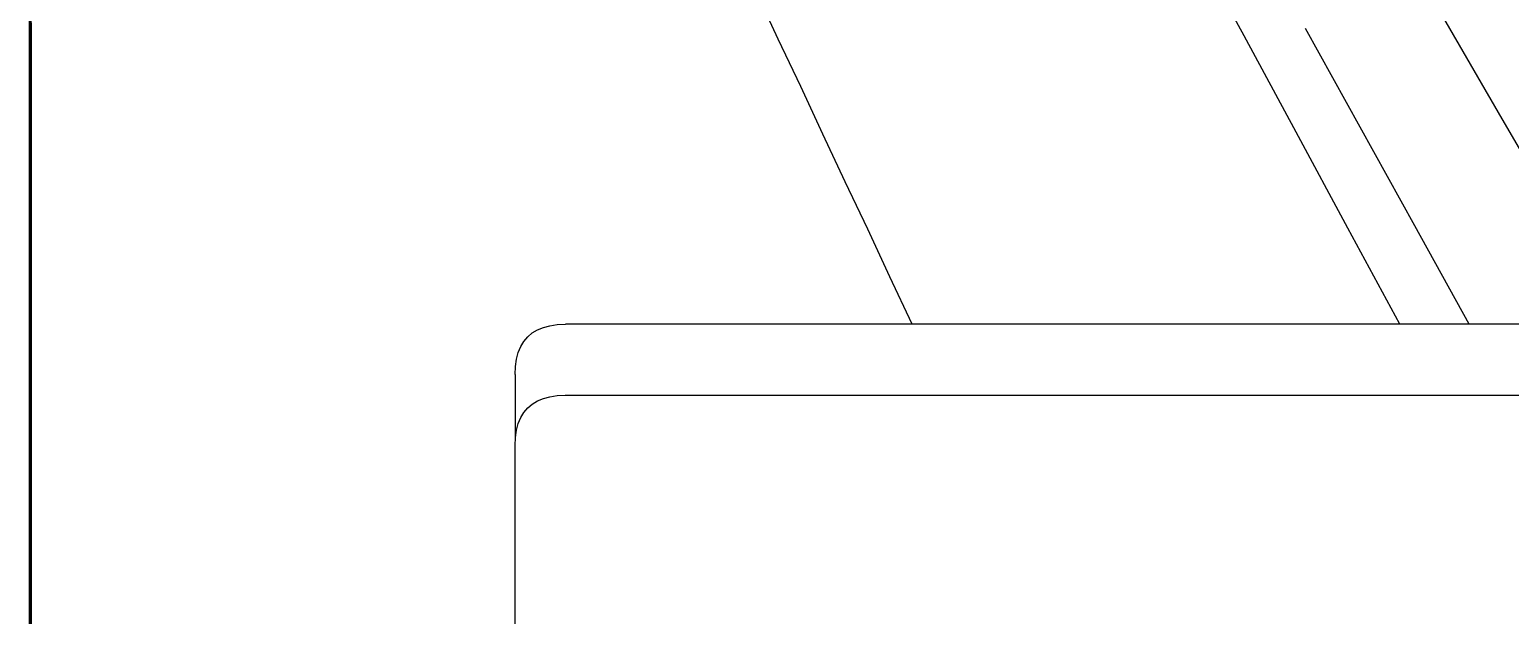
# Model space of a CAD drawing. Extents: x 11992 to 29481, y -6727 to 6811.
# Drawn here: x 14399.61 to 14414.37, y 1857.69 to 1863.53 of the extents above; entities that cross this region are included whole.
import ezdxf

# ---------------------------------------------------------------- set-up
doc = ezdxf.new("R2010")
doc.units = 0
doc.header["$MEASUREMENT"] = 0
doc.linetypes.add('DASHED', pattern=[19.05, 12.7, -6.35])
doc.layers.get('0').update_dxf_attribs({"color": 8, "linetype": 'CONTINUOUS'})
doc.layers.add('DQ-BEAM-DASH', color=8, linetype='DASHED')
doc.layers.add('WALL', color=8, linetype='CONTINUOUS')

# ---------------------------------------------------------------- blocks, each defined once
blk = doc.blocks.new('MB-B')
at = {"layer": 'DQ-BEAM-DASH', "ltscale": 0.01}
blk.add_line((-15700, 7400), (-15700, 5200.001), dxfattribs=at)

msp = doc.modelspace()

# ---------------------------------------------------------------- linework, layer by layer
for p, q in [((14399.619, 630.595, -2440.428), (14399.629, 3630.597, -2440.428)), ((14399.625, 1861.968, -2382.668), (14399.625, 1872.888, -2436.366)), ((14399.625, 1861.329, -2382.668), (14399.625, 1872.381, -2436.366)), ((14399.625, 1860.929, -2382.65), (14399.625, 1872.083, -2436.385)), ((14411.717, 1863.466, -1930.428), (14411.199, 1864.423, -1930.428)), ((14399.625, 1856.548, -2354.904), (14399.625, 1864.302, -2393.214)), ((14399.625, 1862.69, -2384.226), (14399.625, 1864.207, -2391.696)), ((14407.073, 1863.435, -1930.428), (14406.851, 1863.909, -1930.428)), ((14399.625, 1863.468, -2121.381), (14399.625, 1863.691, -2121.203)), ((14414.289, 1862.642, -1930.428), (14413.694, 1863.667, -1930.428)), ((14399.625, 1863.597, -1940.569), (14399.625, 1863.37, -1940.392)), ((14399.625, 1863.527, -2438.777), (14399.625, 1862.584, -2435.191)), ((14412.874, 1862.558, -1930.428), (14412.33, 1863.54, -1930.428)), ((14399.625, 1863.239, -2121.552), (14399.625, 1863.468, -2121.381)), ((14399.625, 1863.37, -1940.392), (14399.625, 1863.137, -1940.222)), ((14407.296, 1862.962, -1930.428), (14407.073, 1863.435, -1930.428)), ((14412.234, 1862.508, -1930.428), (14411.717, 1863.466, -1930.428)), ((14399.625, 1863.006, -2121.717), (14399.625, 1863.239, -2121.552)), ((14399.625, 1863.137, -1940.222), (14399.625, 1862.9, -1940.059)), ((14399.625, 1862.767, -2121.876), (14399.625, 1863.006, -2121.717)), ((14407.518, 1862.488, -1930.428), (14407.296, 1862.962, -1930.428)), ((14399.625, 1862.9, -1940.059), (14399.625, 1862.658, -1939.902)), ((14399.625, 1862.524, -2122.027), (14399.625, 1862.767, -2121.876)), ((14399.625, 1861.173, -2376.755), (14399.625, 1862.69, -2384.226)), ((14399.625, 1862.658, -1939.902), (14399.625, 1862.411, -1939.752)), ((14414.884, 1861.618, -1930.428), (14414.289, 1862.642, -1930.428)), ((14399.625, 1862.584, -2435.191), (14399.625, 1861.641, -2431.604)), ((14399.625, 1862.277, -2122.172), (14399.625, 1862.524, -2122.027)), ((14407.741, 1862.014, -1930.428), (14407.518, 1862.488, -1930.428)), ((14412.752, 1861.551, -1930.428), (14412.234, 1862.508, -1930.428)), ((14413.417, 1861.576, -1930.428), (14412.874, 1862.558, -1930.428)), ((14399.625, 1862.411, -1939.752), (14399.625, 1862.16, -1939.61)), ((14399.625, 1862.025, -2122.31), (14399.625, 1862.277, -2122.172)), ((14399.625, 1862.16, -1939.61), (14399.625, 1861.904, -1939.474)), ((14399.625, 1861.769, -2122.44), (14399.625, 1862.025, -2122.31)), ((14399.625, 1852.632, -2336.557), (14399.625, 1861.968, -2382.668)), ((14399.625, 1861.904, -1939.474), (14399.625, 1861.644, -1939.346)), ((14407.964, 1861.541, -1930.428), (14407.741, 1862.014, -1930.428)), ((14399.625, 1861.509, -2122.563), (14399.625, 1861.769, -2122.44)), ((14399.625, 1861.644, -1939.346), (14399.625, 1861.381, -1939.226)), ((14399.625, 1861.641, -2431.604), (14399.625, 1860.698, -2428.017)), ((14399.625, 1861.245, -2122.679), (14399.625, 1861.509, -2122.563)), ((14408.186, 1861.067, -1930.428), (14407.964, 1861.541, -1930.428)), ((14413.269, 1860.594, -1930.428), (14412.752, 1861.551, -1930.428)), ((14413.96, 1860.594, -1930.428), (14413.417, 1861.576, -1930.428)), ((14399.625, 1861.381, -1939.226), (14399.625, 1861.113, -1939.114)), ((14399.625, 1851.88, -2336.557), (14399.625, 1861.329, -2382.668)), ((14399.625, 1860.978, -2122.786), (14399.625, 1861.245, -2122.679)), ((14399.625, 1859.656, -2369.284), (14399.625, 1861.173, -2376.755)), ((14399.625, 1861.113, -1939.114), (14399.625, 1860.831, -1939.006)), ((14408.408, 1860.594, -1930.428), (14408.186, 1861.067, -1930.428)), ((14399.625, 1860.707, -2122.886), (14399.625, 1860.978, -2122.786)), ((14399.625, 1851.385, -2336.517), (14399.625, 1860.929, -2382.65)), ((14399.625, 1860.831, -1939.006), (14399.625, 1860.545, -1938.906)), ((14399.625, 1860.454, -2122.97), (14399.625, 1860.707, -2122.886)), ((14399.625, 1860.698, -2428.017), (14399.625, 1859.754, -2424.431)), ((14404.731, 1860.562, -1930.428), (14404.797, 1860.579, -1930.428)), ((14404.797, 1860.579, -1930.428), (14404.87, 1860.59, -1930.428)), ((14404.87, 1860.59, -1930.428), (14404.95, 1860.594, -1930.428)), ((14435.876, 1860.594, -1930.428), (14404.95, 1860.594, -1930.428)), ((14399.625, 1860.545, -1938.906), (14399.625, 1860.256, -1938.816)), ((14399.625, 1860.199, -2123.048), (14399.625, 1860.454, -2122.97)), ((14404.506, 1860.371, -1930.428), (14404.537, 1860.423, -1930.428)), ((14404.537, 1860.423, -1930.428), (14404.575, 1860.468, -1930.428)), ((14404.575, 1860.468, -1930.428), (14404.62, 1860.507, -1930.428)), ((14404.62, 1860.507, -1930.428), (14404.672, 1860.538, -1930.428)), ((14404.672, 1860.538, -1930.428), (14404.731, 1860.562, -1930.428)), ((14404.464, 1860.246, -1930.428), (14404.481, 1860.312, -1930.428)), ((14404.481, 1860.312, -1930.428), (14404.506, 1860.371, -1930.428)), ((14399.625, 1860.256, -1938.816), (14399.625, 1859.964, -1938.735)), ((14399.625, 1859.941, -2123.118), (14399.625, 1860.199, -2123.048)), ((14404.45, 1860.093, -1930.428), (14404.453, 1860.173, -1930.428)), ((14404.453, 1860.173, -1930.428), (14404.464, 1860.246, -1930.428)), ((14404.45, 1860.093, -1930.428), (14404.45, 1860.042, -1930.428)), ((14404.45, 1860.042, -1930.428), (14404.45, 1859.99, -1930.428)), ((14404.45, 1859.99, -1930.428), (14404.45, 1859.939, -1930.428)), ((14399.625, 1859.964, -1938.735), (14399.625, 1859.669, -1938.663)), ((14399.625, 1859.682, -2123.182), (14399.625, 1859.941, -2123.118)), ((14404.45, 1859.939, -1930.428), (14404.45, 1859.887, -1930.428)), ((14404.45, 1859.887, -1930.428), (14404.45, 1859.835, -1930.428)), ((14404.45, 1859.835, -1930.428), (14404.45, 1859.784, -1930.428)), ((14404.62, 1859.799, -1930.428), (14404.672, 1859.83, -1930.428)), ((14404.672, 1859.83, -1930.428), (14404.731, 1859.855, -1930.428)), ((14404.731, 1859.855, -1930.428), (14404.796, 1859.872, -1930.428)), ((14404.796, 1859.872, -1930.428), (14404.869, 1859.883, -1930.428)), ((14404.869, 1859.883, -1930.428), (14404.949, 1859.886, -1930.428)), ((14404.95, 1859.886, -1930.428), (14435.876, 1859.886, -1930.428)), ((14399.625, 1859.754, -2424.431), (14399.625, 1858.81, -2420.845)), ((14399.625, 1859.421, -2123.238), (14399.625, 1859.682, -2123.182)), ((14404.45, 1859.784, -1930.428), (14404.45, 1859.732, -1930.428)), ((14404.45, 1859.732, -1930.428), (14404.45, 1859.68, -1930.428)), ((14404.45, 1859.68, -1930.428), (14404.45, 1859.629, -1930.428)), ((14404.505, 1859.664, -1930.428), (14404.537, 1859.716, -1930.428)), ((14404.537, 1859.716, -1930.428), (14404.575, 1859.761, -1930.428)), ((14404.575, 1859.761, -1930.428), (14404.62, 1859.799, -1930.428)), ((14399.625, 1859.669, -1938.663), (14399.625, 1859.372, -1938.6)), ((14399.625, 1858.14, -2361.813), (14399.625, 1859.656, -2369.284)), ((14404.45, 1859.629, -1930.428), (14404.45, 1859.577, -1930.428)), ((14404.45, 1859.577, -1930.428), (14404.45, 1859.526, -1930.428)), ((14404.453, 1859.466, -1930.428), (14404.464, 1859.539, -1930.428)), ((14404.464, 1859.539, -1930.428), (14404.481, 1859.605, -1930.428)), ((14404.481, 1859.605, -1930.428), (14404.505, 1859.664, -1930.428)), ((14399.625, 1859.158, -2123.286), (14399.625, 1859.421, -2123.238)), ((14404.45, 1859.526, -1930.428), (14404.45, 1859.474, -1930.428)), ((14404.45, 1859.386, -1930.428), (14404.453, 1859.466, -1930.428)), ((14404.45, 1821.254, -1930.428), (14404.45, 1859.386, -1930.428)), ((14399.625, 1859.372, -1938.6), (14399.625, 1859.073, -1938.546)), ((14399.625, 1858.893, -2123.328), (14399.625, 1859.158, -2123.286)), ((14399.625, 1859.073, -1938.546), (14399.625, 1858.772, -1938.503)), ((14399.625, 1858.628, -2123.362), (14399.625, 1858.893, -2123.328)), ((14399.625, 1858.81, -2420.845), (14399.625, 1857.867, -2417.258)), ((14399.625, 1858.772, -1938.503), (14399.625, 1858.47, -1938.468)), ((14399.625, 1858.362, -2123.388), (14399.625, 1858.628, -2123.362)), ((14399.625, 1858.47, -1938.468), (14399.625, 1858.167, -1938.444)), ((14399.625, 1858.095, -2123.407), (14399.625, 1858.362, -2123.388)), ((14399.625, 1858.167, -1938.444), (14399.625, 1857.864, -1938.429)), ((14399.625, 1856.625, -2354.342), (14399.625, 1858.14, -2361.813)), ((14399.625, 1857.827, -2123.419), (14399.625, 1858.095, -2123.407)), ((14399.625, 1857.867, -2417.258), (14399.625, 1856.922, -2413.672)), ((14399.625, 1857.864, -1938.429), (14399.625, 1857.56, -1938.425)), ((14399.625, 1857.56, -2123.422), (14399.625, 1857.827, -2123.419))]:
    msp.add_line(p, q)
at = {"layer": 'WALL'}
msp.add_line((14399.609, 630.547), (14399.609, 3730.547), dxfattribs=at)

# ---------------------------------------------------------------- block references
msp.add_blockref('MB-B', (30099.609, -4369.453))

doc.saveas('drawing.dxf')
